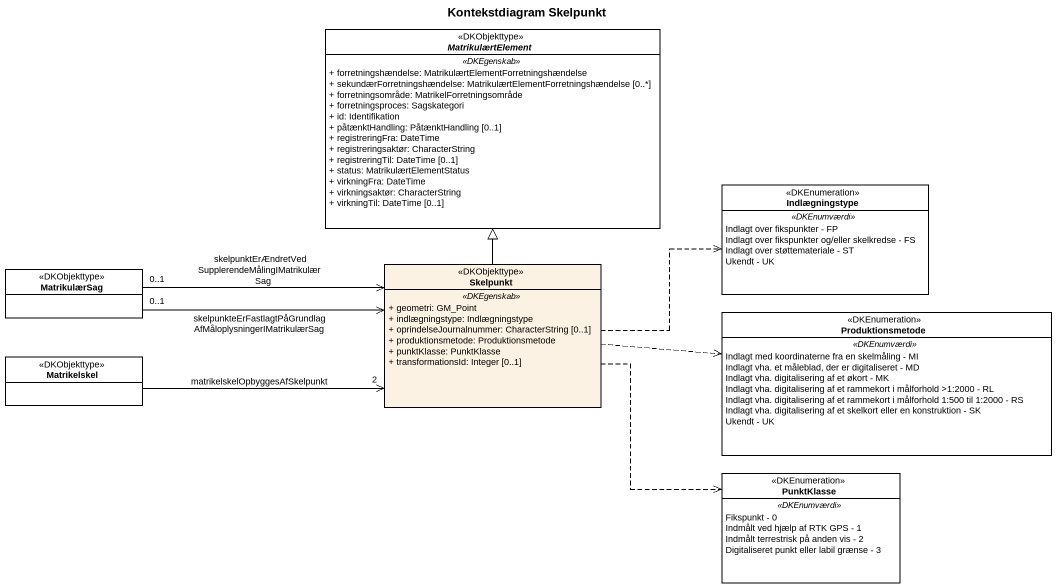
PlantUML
@startuml
title Kontekstdiagram Skelpunkt
hide circle
hide empty members
skinparam classAttributeIconSize 0
abstract class MatrikulærtElement <<DKObjekttype>> {
  .. <<DKEgenskab>> ..
  + forretningshændelse: MatrikulærtElementForretningshændelse
  + sekundærForretningshændelse: MatrikulærtElementForretningshændelse [0..*]
  + forretningsområde: MatrikelForretningsområde
  + forretningsproces: Sagskategori
  + id: Identifikation
  + påtænktHandling: PåtænktHandling [0..1]
  + registreringFra: DateTime
  + registreringsaktør: CharacterString
  + registreringTil: DateTime [0..1]
  + status: MatrikulærtElementStatus
  + virkningFra: DateTime
  + virkningsaktør: CharacterString
  + virkningTil: DateTime [0..1]
}
enum Indlægningstype <<DKEnumeration>> {
  .. <<DKEnumværdi>> ..
  Indlagt over fikspunkter - FP
  Indlagt over fikspunkter og/eller skelkredse - FS
  Indlagt over støttemateriale - ST
  Ukendt - UK
}
class Skelpunkt <<DKObjekttype>> #FCF2E3 {
  .. <<DKEgenskab>> ..
  + geometri: GM_Point
  + indlægningstype: Indlægningstype
  + oprindelseJournalnummer: CharacterString [0..1]
  + produktionsmetode: Produktionsmetode
  + punktKlasse: PunktKlasse
  + transformationsId: Integer [0..1]
}
class MatrikulærSag <<DKObjekttype>>
enum Produktionsmetode <<DKEnumeration>> {
  .. <<DKEnumværdi>> ..
  Indlagt med koordinaterne fra en skelmåling - MI
  Indlagt vha. et måleblad, der er digitaliseret - MD
  Indlagt vha. digitalisering af et økort - MK
  Indlagt vha. digitalisering af et rammekort i målforhold >1:2000 - RL
  Indlagt vha. digitalisering af et rammekort i målforhold 1:500 til 1:2000 - RS
  Indlagt vha. digitalisering af et skelkort eller en konstruktion - SK
  Ukendt - UK
}
class Matrikelskel <<DKObjekttype>>
enum PunktKlasse <<DKEnumeration>> {
  .. <<DKEnumværdi>> ..
  Fikspunkt - 0
  Indmålt ved hjælp af RTK GPS - 1
  Indmålt terrestrisk på anden vis - 2
  Digitaliseret punkt eller labil grænse - 3
}
Skelpunkt -up-|> MatrikulærtElement
Skelpunkt .right.> Indlægningstype
Skelpunkt <-left- "0..1" MatrikulærSag : skelpunkteErFastlagtPåGrundlagAfMåloplysningerIMatrikulærSag
Skelpunkt <-left- "0..1" MatrikulærSag : skelpunktErÆndretVedSupplerendeMålingIMatrikulærSag
Skelpunkt .right.> Produktionsmetode
Skelpunkt ..> PunktKlasse
Matrikelskel -right-> "2" Skelpunkt : matrikelskelOpbyggesAfSkelpunkt
@enduml
